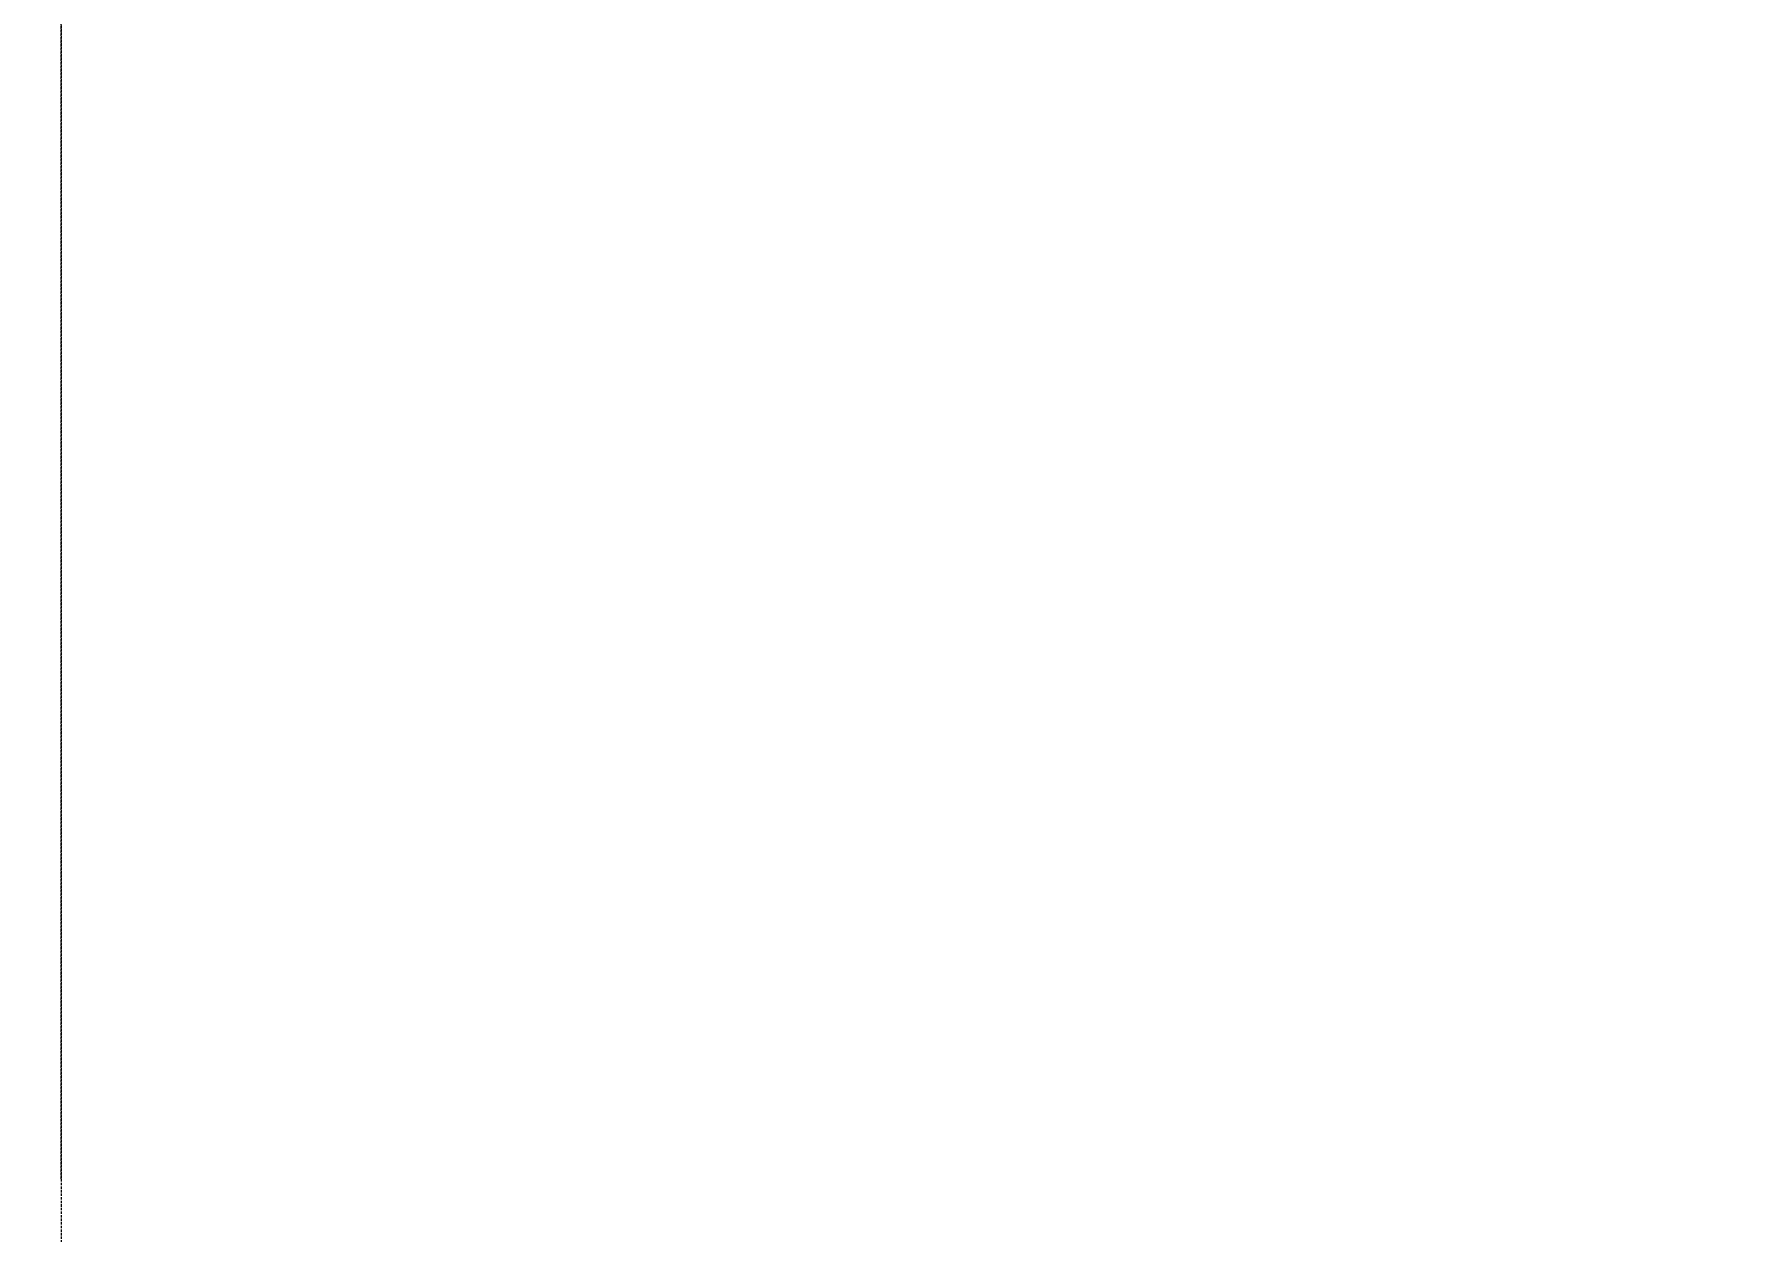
# Model space of a CAD drawing. Header units: millimetres. Extents: x -4151 to 3726, y -2931 to 1353.
# Drawn here: x 141 to 1053, y -1136 to -499 of the extents above; entities that cross this region are included whole.
import ezdxf

# ---------------------------------------------------------------- set-up
doc = ezdxf.new("R2010")
doc.units = ezdxf.units.MM
doc.linetypes.add('HIDDEN', pattern=[1.905, 1.27, -0.635])
doc.layers.add('DIKOM_ОБЪЕКТ', color=7, linetype='Continuous')
doc.layers.add('DIKOM_РАЗМЕР_ЗОНА', color=7, linetype='Continuous')
doc.styles.add('style1', font='arialbd.ttf', dxfattribs={"width": 0.8})
doc.dimstyles.new('1-50', dxfattribs={"dimtxt": 300, "dimasz": 200, "dimexe": 100, "dimexo": 0, "dimgap": 100, "dimtad": 1, "dimtxsty": 'style1', "dimcen": 200, "dimclrd": 7, "dimclre": 7, "dimclrt": 7, "dimadec": 1, "dimazin": 2, "dimtfac": 1, "dimtmove": 0, "dimatfit": 2, "dimfxl": 0, "dimlwd": 25, "dimlwe": 18, "dimarcsym": 0})

# ---------------------------------------------------------------- blocks, each defined once
blk = doc.blocks.new('*D1')
at = {"layer": 'Defpoints', "color": 0, "transparency": 16777216}
for p in [(3725.68, -792.21), (-3474.32, -894.49), (3725.68, -2831.25)]:
    blk.add_point(p, dxfattribs=at)
at = {"layer": 'DIKOM_РАЗМЕР_ЗОНА', "color": 7, "lineweight": 18, "transparency": 16777216}
for p, q in [((3725.68, -792.21), (3725.68, -2931.25)), ((-3474.32, -894.49), (-3474.32, -2931.25))]:
    blk.add_line(p, q, dxfattribs=at)
at = {"layer": 'DIKOM_РАЗМЕР_ЗОНА', "color": 7, "lineweight": 25, "transparency": 16777216}
blk.add_line((-3274.32, -2831.25), (3525.68, -2831.25), dxfattribs=at)
at = {"layer": 'DIKOM_РАЗМЕР_ЗОНА', "color": 7, "transparency": 16777216}
for points in [[(-3274.32, -2797.91), (-3274.32, -2864.58), (-3474.32, -2831.25)], [(3525.68, -2797.91), (3525.68, -2864.58), (3725.68, -2831.25)]]:
    blk.add_solid(points, dxfattribs=at)
at = {"layer": 'DIKOM_РАЗМЕР_ЗОНА', "color": 7, "transparency": 16777216, "insert": (125.68, -2578.08), "char_height": 300, "attachment_point": 5, "style": 'style1'}
blk.add_mtext('{\\fArial|b0|i0|c204|p34;7200}', dxfattribs=at)

msp = doc.modelspace()

# ---------------------------------------------------------------- linework, layer by layer
at = {"layer": 'DIKOM_ОБЪЕКТ', "color": 7, "linetype": 'HIDDEN', "lineweight": 15}
for p, q in [((155.68, -1107.751), (155.68, 816.142)), ((155.68, 816.142), (155.68, -1169.469))]:
    msp.add_line(p, q, dxfattribs=at)

# ---------------------------------------------------------------- dimensions: what is measured, and where the dimension line sits
at = {"layer": 'DIKOM_РАЗМЕР_ЗОНА'}
dim = msp.add_linear_dim(base=(3725.68, -2831.247), p1=(-3474.32, -894.485), p2=(3725.68, -792.213), text='{\\fArial|b0|i0|c204|p34;<>}', dimstyle='1-50', dxfattribs=at)
dim.commit()
dim.dimension.update_dxf_attribs({"geometry": '*D1', "text_midpoint": (125.68, -2831.247), "dimtype": 160})

doc.saveas('drawing.dxf')
